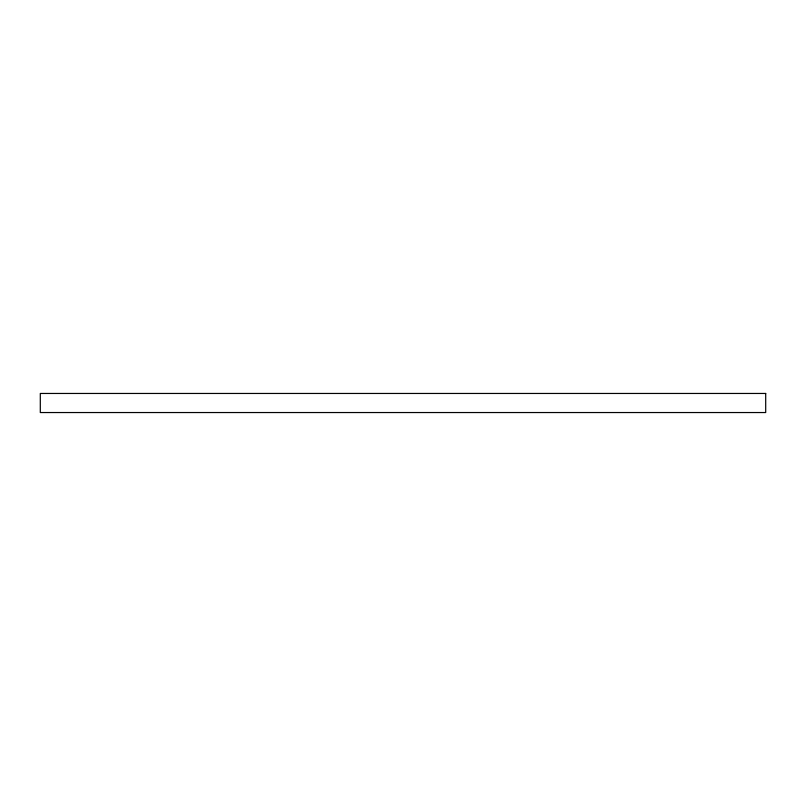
<?xml version="1.0" encoding="UTF-8"?>
<svg xmlns="http://www.w3.org/2000/svg" width="806" height="806" viewBox="0 0 806 806"><rect width="100%" height="100%" fill="white"/><g stroke="black" fill="none" stroke-linecap="round" stroke-linejoin="round"><path stroke-width="1.21" d="M765.7 393.459L40.3 393.459L40.3 412.541L765.7 412.541L765.7 393.459"/></g></svg>
